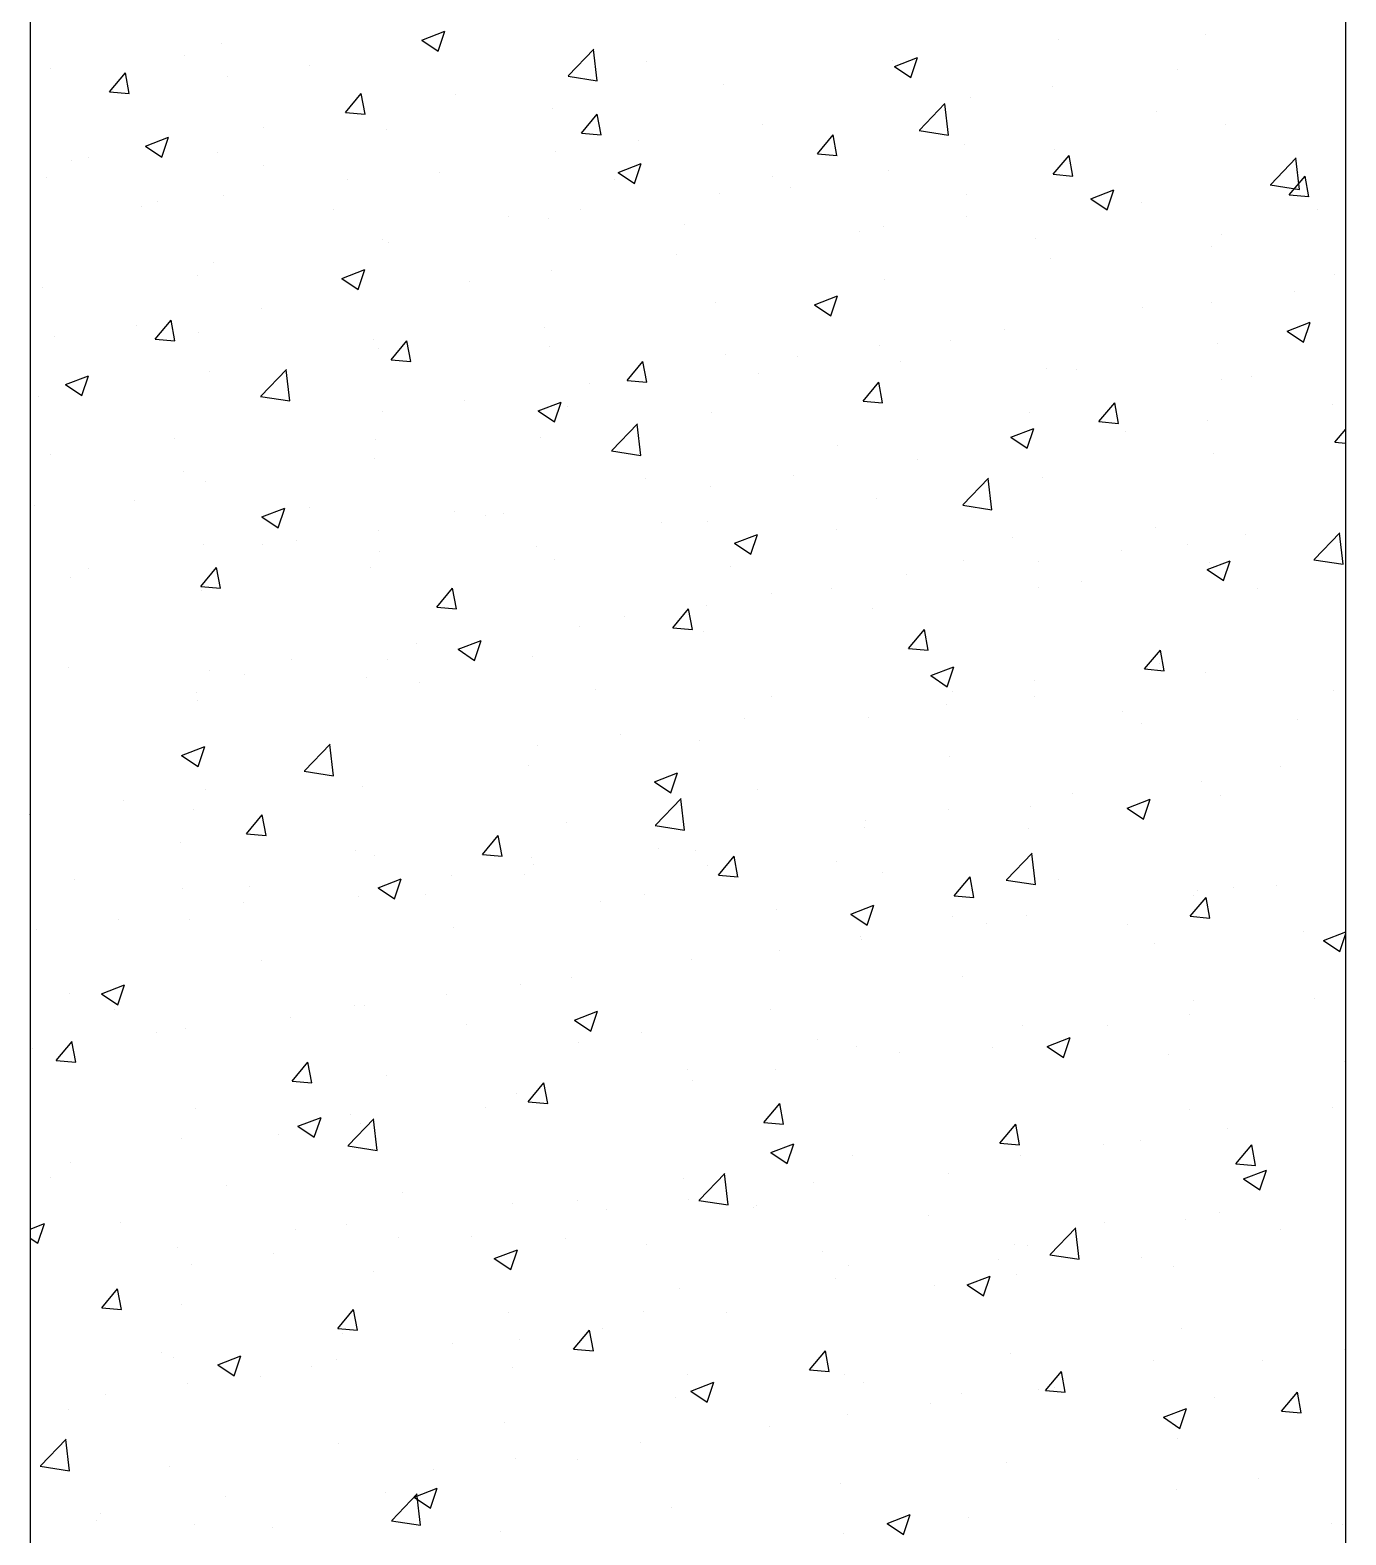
# Model space of a CAD drawing. Header units: millimetres. Extents: x 331487 to 517269, y 198509 to 399936.
# Drawn here: x 419945.7 to 420345.7, y 387608.8 to 388066.4 of the extents above; entities that cross this region are included whole.
import ezdxf

# ---------------------------------------------------------------- set-up
doc = ezdxf.new("R2010")
doc.units = ezdxf.units.MM
doc.header["$MEASUREMENT"] = 0
doc.layers.add('COLUMN', color=6, linetype='Continuous')

msp = doc.modelspace()

# ---------------------------------------------------------------- linework, layer by layer
at = {"layer": 'COLUMN'}
for p, q in [((419945.71, 399936.48), (419945.71, 381283.05)), ((420345.71, 381283.05), (420345.71, 399936.48))]:
    msp.add_line(p, q, dxfattribs=at)
at = {"layer": 'COLUMN', "color": 2, "linetype": 'Continuous'}
for p, q in [((420064.77, 388063.42), (420071.78, 388066.11)), ((420069.74, 388060.06), (420071.77, 388066.11)), ((420303.12, 388065.24), (420303.12, 388065.24)), ((420003.95, 388062.37), (420003.95, 388062.37)), ((420064.77, 388063.42), (420069.75, 388060.07)), ((420068.64, 388060.56), (420068.64, 388060.56)), ((420109.32, 388052.54), (420117.11, 388060.66)), ((420118.12, 388051.06), (420117.02, 388060.56)), ((420258.38, 388063.47), (420258.38, 388063.47)), ((419992.61, 388058.7), (419992.61, 388058.7)), ((420133.21, 388056.77), (420133.21, 388056.77)), ((420207.87, 388057.07), (420207.87, 388057.07)), ((420208.49, 388055.41), (420215.49, 388058.1)), ((420213.46, 388052.06), (420215.48, 388058.1)), ((419952.01, 388054.88), (419952.01, 388054.88)), ((419969.85, 388047.69), (419974.67, 388053.43)), ((419975.83, 388047.16), (419974.67, 388053.43)), ((420005.74, 388052.28), (420005.74, 388052.28)), ((420030.77, 388055.57), (420030.77, 388055.57)), ((420109.23, 388052.44), (420118.12, 388051.06)), ((420208.49, 388055.41), (420213.46, 388052.06)), ((420294.46, 388054.31), (420294.46, 388054.31)), ((419969.85, 388047.69), (419975.83, 388047.16)), ((420041.58, 388041.41), (420046.4, 388047.16)), ((420047.55, 388040.88), (420046.4, 388047.15)), ((420074.89, 388046.76), (420074.89, 388046.76)), ((420156.53, 388050.02), (420156.53, 388050.02)), ((420256.59, 388049.32), (420256.59, 388049.32)), ((420104.59, 388042.53), (420104.59, 388042.53)), ((420216.04, 388035.99), (420223.83, 388044.1)), ((420224.85, 388034.51), (420223.74, 388044.01)), ((420231.55, 388046.03), (420231.55, 388046.03)), ((420041.58, 388041.41), (420047.56, 388040.89)), ((420113.3, 388035.14), (420118.13, 388040.88)), ((420119.28, 388034.61), (420118.12, 388040.87)), ((420168.4, 388037.71), (420168.4, 388037.71)), ((420288.04, 388041.79), (420288.04, 388041.79)), ((420309.11, 388037.68), (420309.11, 388037.68)), ((419980.75, 388031.17), (419987.75, 388033.86)), ((419985.72, 388027.81), (419987.75, 388033.85)), ((420016.58, 388036.75), (420016.58, 388036.75)), ((420054.08, 388036.12), (420054.08, 388036.12)), ((420113.3, 388035.14), (420119.28, 388034.61)), ((420185.03, 388028.86), (420189.85, 388034.61)), ((420191, 388028.33), (420189.85, 388034.6)), ((420215.95, 388035.89), (420224.85, 388034.51)), ((419980.75, 388031.17), (419985.73, 388027.81)), ((420002.74, 388029.08), (420002.74, 388029.08)), ((420105.49, 388029.43), (420105.49, 388029.43)), ((420130.52, 388032.73), (420130.52, 388032.73)), ((420185.03, 388028.86), (420191.01, 388028.34)), ((420229.72, 388031.78), (420229.72, 388031.78)), ((420257.17, 388030.18), (420257.17, 388030.18)), ((419958.26, 388026.74), (419958.26, 388026.74)), ((419963.35, 388027.67), (419963.35, 388027.67)), ((420016.73, 388025.41), (420016.73, 388025.41)), ((420124.47, 388023.16), (420131.47, 388025.85)), ((420129.43, 388019.8), (420131.46, 388025.84)), ((420256.76, 388022.59), (420261.58, 388028.33)), ((420262.73, 388022.06), (420261.57, 388028.32)), ((420322.77, 388019.43), (420330.56, 388027.55)), ((420331.57, 388017.96), (420330.47, 388027.46)), ((419950.8, 388021.59), (419950.8, 388021.59)), ((420042.34, 388021.12), (420042.34, 388021.12)), ((420070.11, 388023.16), (420070.11, 388023.16)), ((420123.5, 388020.9), (420123.5, 388020.9)), ((420124.47, 388023.16), (420129.44, 388019.8)), ((420171.4, 388021.77), (420171.4, 388021.77)), ((420206.66, 388023.78), (420206.66, 388023.78)), ((420256.76, 388022.59), (420262.73, 388022.06)), ((420322.68, 388019.34), (420331.57, 388017.96)), ((420328.48, 388016.31), (420333.3, 388022.06)), ((420331.31, 388023.18), (420331.31, 388023.18)), ((420334.46, 388015.78), (420333.3, 388022.05)), ((420004.46, 388016.13), (420004.46, 388016.13)), ((420155.31, 388016.74), (420155.31, 388016.74)), ((420176.88, 388018.65), (420176.88, 388018.65)), ((420230.26, 388016.39), (420230.26, 388016.39)), ((420268.15, 388014.87), (420268.15, 388014.87)), ((420268.18, 388015.15), (420275.18, 388017.84)), ((420268.18, 388015.15), (420273.15, 388011.79)), ((420273.15, 388011.79), (420275.18, 388017.84)), ((420328.48, 388016.31), (420334.46, 388015.79)), ((419979.43, 388012.83), (419979.43, 388012.83)), ((419984.43, 388014.24), (419984.43, 388014.24)), ((420037.82, 388011.98), (420037.82, 388011.98)), ((420113.08, 388011.76), (420113.08, 388011.76)), ((420283.64, 388014.14), (420283.64, 388014.14)), ((420337.03, 388011.88), (420337.03, 388011.88)), ((420091.2, 388009.73), (420091.2, 388009.73)), ((420103.38, 388009.24), (420103.38, 388009.24)), ((420144.58, 388007.47), (420144.58, 388007.47)), ((420205.25, 388006.59), (420205.25, 388006.59)), ((420230.28, 388009.88), (420230.28, 388009.88)), ((420052.87, 388002.84), (420052.87, 388002.84)), ((420054.77, 388001.75), (420054.77, 388001.75)), ((420197.96, 388005.22), (420197.96, 388005.22)), ((420251.35, 388002.96), (420251.35, 388002.96)), ((420307.89, 388004.39), (420307.89, 388004.39)), ((420142.09, 387998.27), (420142.09, 387998.27)), ((420255.95, 387996.89), (420255.95, 387996.89)), ((420304.73, 388000.7), (420304.73, 388000.7)), ((420001.52, 387995.79), (420001.52, 387995.79)), ((420040.44, 387990.91), (420047.45, 387993.59)), ((420045.41, 387987.55), (420047.44, 387993.59)), ((420104.22, 387993.29), (420104.22, 387993.29)), ((420342.23, 387992.14), (420342.23, 387992.14)), ((419949.58, 387988.3), (419949.58, 387988.3)), ((419996.45, 387991.74), (419996.45, 387991.74)), ((420040.44, 387990.91), (420045.42, 387987.55)), ((420079.18, 387989.99), (420079.18, 387989.99)), ((420205.44, 387990.49), (420205.44, 387990.49)), ((420154.1, 387983.45), (420154.1, 387983.45)), ((420184.16, 387982.9), (420191.16, 387985.58)), ((420184.16, 387982.9), (420189.13, 387979.54)), ((420189.13, 387979.54), (420191.15, 387985.58)), ((420305, 387983.74), (420305, 387983.74)), ((420330.04, 387987.04), (420330.04, 387987.04)), ((419983.73, 387972.47), (419988.55, 387978.21)), ((419989.7, 387971.94), (419988.54, 387978.21)), ((420016.03, 387981.68), (420016.03, 387981.68)), ((420283.91, 387982.13), (420283.91, 387982.13)), ((419978.16, 387976.69), (419978.16, 387976.69)), ((419996.84, 387974.58), (419996.84, 387974.58)), ((420102.16, 387975.95), (420102.16, 387975.95)), ((420241.85, 387975.43), (420241.85, 387975.43)), ((420327.87, 387974.89), (420334.87, 387977.58)), ((420327.87, 387974.89), (420332.84, 387971.53)), ((420332.84, 387971.53), (420334.87, 387977.57)), ((419953.12, 387973.39), (419953.12, 387973.39)), ((419983.73, 387972.47), (419989.7, 387971.95)), ((420050.22, 387972.33), (420050.22, 387972.33)), ((420051.65, 387969.55), (420051.65, 387969.55)), ((420055.45, 387966.19), (420060.27, 387971.94)), ((420061.43, 387965.66), (420060.27, 387971.93)), ((420103.6, 387970.07), (420103.6, 387970.07)), ((420203.97, 387970.44), (420203.97, 387970.44)), ((420225.59, 387972.12), (420225.59, 387972.12)), ((420306.68, 387971.1), (420306.68, 387971.1)), ((420055.45, 387966.19), (420061.43, 387965.67)), ((420127.18, 387959.92), (420132, 387965.66)), ((420133.15, 387959.39), (420132, 387965.66)), ((420156.98, 387967.82), (420156.98, 387967.82)), ((420178.94, 387967.15), (420178.94, 387967.15)), ((420210.37, 387965.56), (420210.37, 387965.56)), ((419956.42, 387958.65), (419963.42, 387961.34)), ((419961.39, 387955.3), (419963.42, 387961.34)), ((420000.31, 387962.51), (420000.31, 387962.51)), ((420015.85, 387955.13), (420023.64, 387963.24)), ((420024.66, 387953.65), (420023.55, 387963.15)), ((420127.18, 387959.92), (420133.16, 387959.4)), ((420167.27, 387962.11), (420167.27, 387962.11)), ((420254.74, 387963.6), (420254.74, 387963.6)), ((420263.75, 387963.31), (420263.75, 387963.31)), ((420307.87, 387960.17), (420307.87, 387960.17)), ((420317.13, 387961.05), (420317.13, 387961.05)), ((419956.42, 387958.65), (419961.4, 387955.3)), ((420115.78, 387958.83), (420115.78, 387958.83)), ((420198.91, 387953.64), (420203.73, 387959.39)), ((420204.88, 387953.11), (420203.72, 387959.38)), ((420204.23, 387957.2), (420204.23, 387957.2)), ((419948.37, 387955.01), (419948.37, 387955.01)), ((420015.76, 387955.03), (420024.66, 387953.65)), ((420077.91, 387953.84), (420077.91, 387953.84)), ((420100.13, 387950.64), (420107.14, 387953.33)), ((420100.13, 387950.64), (420105.11, 387947.29)), ((420105.1, 387947.29), (420107.13, 387953.33)), ((420108.96, 387952.09), (420108.96, 387952.09)), ((420198.91, 387953.64), (420204.88, 387953.12)), ((420270.63, 387947.37), (420275.45, 387953.11)), ((420276.61, 387946.84), (420275.45, 387953.11)), ((420341.6, 387952.58), (420341.6, 387952.58)), ((420052.88, 387950.55), (420052.88, 387950.55)), ((420122.58, 387938.57), (420130.37, 387946.69)), ((420131.38, 387937.1), (420130.28, 387946.6)), ((420152.88, 387950.16), (420152.88, 387950.16)), ((420249.55, 387950.16), (420249.55, 387950.16)), ((420270.63, 387947.37), (420276.61, 387946.84)), ((420303.73, 387947.6), (420303.73, 387947.6)), ((419989.72, 387942.23), (419989.72, 387942.23)), ((420050.64, 387942.08), (420050.64, 387942.08)), ((420100.94, 387942.66), (420100.94, 387942.66)), ((420243.85, 387942.63), (420250.85, 387945.32)), ((420243.85, 387942.63), (420248.82, 387939.28)), ((420248.82, 387939.28), (420250.84, 387945.32)), ((420278.69, 387944.3), (420278.69, 387944.3)), ((420342.36, 387941.09), (420345.71, 387945.08)), ((419951.85, 387937.25), (419951.85, 387937.25)), ((420122.49, 387938.48), (420131.38, 387937.1)), ((420191.24, 387940.15), (420191.24, 387940.15)), ((420305.46, 387937.81), (420305.46, 387937.81)), ((420342.36, 387941.09), (420345.71, 387940.8)), ((420050.43, 387936.26), (420050.43, 387936.26)), ((420215.54, 387935.99), (420215.54, 387935.99)), ((419992.32, 387932.07), (419992.32, 387932.07)), ((419999.09, 387929.22), (419999.09, 387929.22)), ((420132.92, 387930.14), (420132.92, 387930.14)), ((420177.67, 387931), (420177.67, 387931)), ((420229.3, 387922.02), (420237.09, 387930.14)), ((420238.1, 387920.55), (420237, 387930.05)), ((420253.52, 387930.31), (420253.52, 387930.31)), ((419977.36, 387923.48), (419977.36, 387923.48)), ((420152.63, 387927.7), (420152.63, 387927.7)), ((420203.01, 387923.91), (420203.01, 387923.91)), ((419947.15, 387921.72), (419947.15, 387921.72)), ((420016.11, 387918.39), (420023.11, 387921.08)), ((420021.08, 387915.03), (420023.11, 387921.08)), ((420030.75, 387921.23), (420030.75, 387921.23)), ((420074.6, 387920.13), (420074.6, 387920.13)), ((420084.13, 387918.97), (420084.13, 387918.97)), ((420089.48, 387919.39), (420089.48, 387919.39)), ((420229.21, 387921.93), (420238.11, 387920.55)), ((420016.11, 387918.39), (420021.09, 387915.04)), ((420051.6, 387914.4), (420051.6, 387914.4)), ((420137.51, 387916.72), (420137.51, 387916.72)), ((420151.67, 387916.87), (420151.67, 387916.87)), ((420190.89, 387914.46), (420190.89, 387914.46)), ((420287.75, 387915.16), (420287.75, 387915.16)), ((419998.45, 387910.05), (419998.45, 387910.05)), ((420016.28, 387910.12), (420016.28, 387910.12)), ((420026.57, 387911.11), (420026.57, 387911.11)), ((420159.82, 387910.38), (420166.83, 387913.07)), ((420159.82, 387910.38), (420164.8, 387907.03)), ((420164.79, 387907.02), (420166.82, 387913.07)), ((420244.27, 387912.21), (420244.27, 387912.21)), ((420297.66, 387909.95), (420297.66, 387909.95)), ((420315.29, 387913.14), (420315.29, 387913.14)), ((420336.03, 387905.47), (420343.82, 387913.59)), ((420344.83, 387904), (420343.72, 387913.49)), ((420051.83, 387907.8), (420051.83, 387907.8)), ((420099.73, 387909.37), (420099.73, 387909.37)), ((420105.21, 387905.54), (420105.21, 387905.54)), ((420229.43, 387905.15), (420229.43, 387905.15)), ((420252.39, 387904.86), (420252.39, 387904.86)), ((420277.42, 387908.16), (420277.42, 387908.16)), ((420303.54, 387902.37), (420310.54, 387905.06)), ((420308.51, 387899.02), (420310.53, 387905.06)), ((420335.94, 387905.37), (420344.83, 387903.99)), ((419963.41, 387902.79), (419963.41, 387902.79)), ((419997.6, 387897.25), (420002.42, 387902.99)), ((420003.58, 387896.72), (420002.42, 387902.99)), ((420049.22, 387902.97), (420049.22, 387902.97)), ((420158.59, 387903.29), (420158.59, 387903.29)), ((420211.98, 387901.03), (420211.98, 387901.03)), ((420303.54, 387902.37), (420308.51, 387899.02)), ((420304.24, 387904.52), (420304.24, 387904.52)), ((419957.96, 387900.11), (419957.96, 387900.11)), ((419997.6, 387897.25), (420003.58, 387896.73)), ((419997.87, 387895.93), (419997.87, 387895.93)), ((420069.33, 387890.97), (420074.15, 387896.72)), ((420075.3, 387890.44), (420074.15, 387896.71)), ((420189.23, 387896.54), (420189.23, 387896.54)), ((420252.3, 387897.02), (420252.3, 387897.02)), ((420265.36, 387898.77), (420265.36, 387898.77)), ((420318.74, 387896.52), (420318.74, 387896.52)), ((420151.36, 387891.56), (420151.36, 387891.56)), ((420171.11, 387895.14), (420171.11, 387895.14)), ((419945.93, 387888.43), (419945.93, 387888.43)), ((420069.33, 387890.97), (420075.31, 387890.45)), ((420126.33, 387888.26), (420126.33, 387888.26)), ((420141.05, 387884.7), (420145.88, 387890.44)), ((420147.03, 387884.17), (420145.87, 387890.44)), ((420201.79, 387890.62), (420201.79, 387890.62)), ((420112.79, 387885.13), (420112.79, 387885.13)), ((420141.05, 387884.7), (420147.03, 387884.18)), ((420150.45, 387883.58), (420150.45, 387883.58)), ((420212.78, 387878.42), (420217.6, 387884.17)), ((420218.75, 387877.89), (420217.6, 387884.16)), ((420063.17, 387879.95), (420063.17, 387879.95)), ((420075.8, 387878.13), (420082.8, 387880.82)), ((420075.8, 387878.13), (420080.78, 387874.77)), ((420080.77, 387874.77), (420082.8, 387880.81)), ((420212.78, 387878.42), (420218.76, 387877.9)), ((420284.51, 387872.15), (420289.33, 387877.89)), ((420290.48, 387871.62), (420289.32, 387877.89)), ((420025.3, 387874.96), (420025.3, 387874.96)), ((420054.47, 387875.12), (420054.47, 387875.12)), ((420098.51, 387876.08), (420098.51, 387876.08)), ((420288.99, 387873.7), (420288.99, 387873.7)), ((419957.47, 387872.65), (419957.47, 387872.65)), ((420000.26, 387871.67), (420000.26, 387871.67)), ((420010.85, 387870.4), (420010.85, 387870.4)), ((420048, 387869.68), (420048, 387869.68)), ((420219.52, 387870.12), (420226.52, 387872.81)), ((420219.52, 387870.12), (420224.49, 387866.76)), ((420224.48, 387866.76), (420226.51, 387872.81)), ((420251.11, 387868.71), (420251.11, 387868.71)), ((420284.51, 387872.15), (420290.48, 387871.63)), ((420303.03, 387871.23), (420303.03, 387871.23)), ((419996.15, 387865.11), (419996.15, 387865.11)), ((420064.23, 387868.14), (420064.23, 387868.14)), ((420117.61, 387865.89), (420117.61, 387865.89)), ((420226.08, 387865.42), (420226.08, 387865.42)), ((420251.09, 387863.73), (420251.09, 387863.73)), ((420341.94, 387865.51), (420341.94, 387865.51)), ((419996.66, 387862.64), (419996.66, 387862.64)), ((420171, 387863.63), (420171, 387863.63)), ((420224.38, 387861.38), (420224.38, 387861.38)), ((420277.76, 387859.12), (420277.76, 387859.12)), ((420162.93, 387857.1), (420162.93, 387857.1)), ((420200.58, 387857.33), (420200.58, 387857.33)), ((420283.62, 387855.5), (420283.62, 387855.5)), ((420331.14, 387856.86), (420331.14, 387856.86)), ((420125.05, 387852.12), (420125.05, 387852.12)), ((420149.23, 387850.29), (420149.23, 387850.29)), ((419991.78, 387845.88), (419998.78, 387848.56)), ((419991.78, 387845.88), (419996.75, 387842.52)), ((419996.75, 387842.52), (419998.78, 387848.56)), ((420029.11, 387841.16), (420036.9, 387849.28)), ((420037.91, 387839.69), (420036.81, 387849.19)), ((420100.02, 387848.82), (420100.02, 387848.82)), ((420225.3, 387845.49), (420225.3, 387845.49)), ((420029.02, 387841.07), (420037.91, 387839.69)), ((420097.3, 387842.79), (420097.3, 387842.79)), ((420325.84, 387842.57), (420325.84, 387842.57)), ((420036.86, 387840.51), (420036.86, 387840.51)), ((420046.79, 387836.39), (420046.79, 387836.39)), ((420135.49, 387837.87), (420142.49, 387840.55)), ((420135.49, 387837.87), (420140.47, 387834.51)), ((420140.46, 387834.51), (420142.49, 387840.55)), ((420301.81, 387837.94), (420301.81, 387837.94)), ((419973.96, 387832.23), (419973.96, 387832.23)), ((419998.99, 387835.52), (419998.99, 387835.52)), ((420135.84, 387824.61), (420143.63, 387832.73)), ((420144.64, 387823.14), (420143.53, 387832.63)), ((420166.98, 387835.48), (420166.98, 387835.48)), ((420262.68, 387834.26), (420262.68, 387834.26)), ((420279.21, 387829.86), (420286.21, 387832.55)), ((420284.18, 387826.5), (420286.2, 387832.54)), ((420307.58, 387833.54), (420307.58, 387833.54)), ((419945.73, 387827.77), (419945.71, 387827.87)), ((419945.71, 387827.78), (419945.73, 387827.78)), ((419995.44, 387829.35), (419995.44, 387829.35)), ((420011.48, 387822.03), (420016.3, 387827.78)), ((420017.45, 387821.5), (420016.3, 387827.77)), ((420224.81, 387829.27), (420224.81, 387829.27)), ((420249.87, 387830.44), (420249.87, 387830.44)), ((420279.21, 387829.86), (420284.18, 387826.5)), ((420108.66, 387825.47), (420108.66, 387825.47)), ((420135.75, 387824.51), (420144.64, 387823.13)), ((420199.36, 387824.04), (420199.36, 387824.04)), ((420199.77, 387825.98), (420199.77, 387825.98)), ((420249.26, 387823.53), (420249.26, 387823.53)), ((419991.38, 387819.3), (419991.38, 387819.3)), ((420011.48, 387822.03), (420017.45, 387821.51)), ((420083.2, 387815.75), (420088.02, 387821.5)), ((420089.18, 387815.22), (420088.02, 387821.49)), ((420044.76, 387817.04), (420044.76, 387817.04)), ((420050.34, 387815.45), (420050.34, 387815.45)), ((420083.2, 387815.75), (420089.18, 387815.23)), ((420098.14, 387814.79), (420098.14, 387814.79)), ((420136.62, 387817.66), (420136.62, 387817.66)), ((420148.02, 387817), (420148.02, 387817)), ((420154.93, 387809.48), (420159.75, 387815.22)), ((420160.9, 387808.95), (420159.75, 387815.22)), ((420190.94, 387813.52), (420190.94, 387813.52)), ((420242.56, 387808.06), (420250.35, 387816.18)), ((420251.36, 387806.58), (420250.26, 387816.08)), ((420073.71, 387809.38), (420073.71, 387809.38)), ((420096.08, 387809.5), (420096.08, 387809.5)), ((420098.75, 387812.68), (420098.75, 387812.68)), ((420151.52, 387812.53), (420151.52, 387812.53)), ((420154.93, 387809.48), (420160.91, 387808.96)), ((420204.91, 387810.28), (420204.91, 387810.28)), ((420226.66, 387803.2), (420231.48, 387808.95)), ((420232.63, 387802.67), (420231.47, 387808.94)), ((419959.08, 387808.12), (419959.08, 387808.12)), ((419992.02, 387805.44), (419992.02, 387805.44)), ((420012.46, 387805.87), (420012.46, 387805.87)), ((420051.47, 387805.61), (420058.47, 387808.3)), ((420051.47, 387805.61), (420056.45, 387802.26)), ((420056.44, 387802.26), (420058.47, 387808.3)), ((420242.47, 387807.96), (420251.36, 387806.58)), ((420258.29, 387808.02), (420258.29, 387808.02)), ((420300.6, 387804.65), (420300.6, 387804.65)), ((420311.67, 387805.77), (420311.67, 387805.77)), ((420324.56, 387806.43), (420324.56, 387806.43)), ((420010.56, 387801.07), (420010.56, 387801.07)), ((420045.57, 387803.1), (420045.57, 387803.1)), ((420065.84, 387803.61), (420065.84, 387803.61)), ((420119.23, 387801.35), (420119.23, 387801.35)), ((420132.62, 387803.51), (420132.62, 387803.51)), ((420195.18, 387797.6), (420202.19, 387800.29)), ((420200.15, 387794.25), (420202.18, 387800.29)), ((420226.66, 387803.2), (420232.63, 387802.68)), ((420298.38, 387796.93), (420303.2, 387802.67)), ((420299.53, 387803.13), (420299.53, 387803.13)), ((420304.36, 387796.4), (420303.2, 387802.67)), ((419972.68, 387796.08), (419972.68, 387796.08)), ((419994.23, 387796.06), (419994.23, 387796.06)), ((420172.61, 387799.1), (420172.61, 387799.1)), ((420195.18, 387797.6), (420200.16, 387794.25)), ((420225.99, 387796.84), (420225.99, 387796.84)), ((420248.66, 387797.15), (420248.66, 387797.15)), ((420298.38, 387796.93), (420304.36, 387796.41)), ((419947.65, 387792.78), (419947.65, 387792.78)), ((420074.3, 387793.5), (420074.3, 387793.5)), ((420198.15, 387790.75), (420198.15, 387790.75)), ((420236.37, 387794.82), (420236.37, 387794.82)), ((420279.37, 387794.59), (420279.37, 387794.59)), ((420332.76, 387792.33), (420332.76, 387792.33)), ((420338.9, 387789.6), (420345.71, 387792.21)), ((420343.87, 387786.24), (420345.71, 387791.73)), ((420173.47, 387786.54), (420173.47, 387786.54)), ((420198.5, 387789.83), (420198.5, 387789.83)), ((420287.45, 387788.53), (420287.45, 387788.53)), ((420338.9, 387789.6), (420343.87, 387786.24)), ((420015.99, 387783.49), (420015.99, 387783.49)), ((420146.8, 387783.71), (420146.8, 387783.71)), ((420110.31, 387778.22), (420110.31, 387778.22)), ((420229.13, 387778.52), (420229.13, 387778.52)), ((419957.67, 387773.48), (419957.67, 387773.48)), ((419967.45, 387773.36), (419974.45, 387776.05)), ((419967.45, 387773.36), (419972.42, 387770.01)), ((419972.42, 387770), (419974.45, 387776.05)), ((420072.44, 387773.24), (420072.44, 387773.24)), ((420094.86, 387776.21), (420094.86, 387776.21)), ((419971.48, 387768.47), (419971.48, 387768.47)), ((420044.35, 387769.81), (420044.35, 387769.81)), ((420047.4, 387769.94), (420047.4, 387769.94)), ((420111.16, 387765.35), (420118.16, 387768.04)), ((420116.13, 387761.99), (420118.16, 387768.04)), ((420170.81, 387768.51), (420170.81, 387768.51)), ((420299.38, 387771.36), (420299.38, 387771.36)), ((420336.13, 387771.97), (420336.13, 387771.97)), ((420024.86, 387766.21), (420024.86, 387766.21)), ((420078.25, 387763.96), (420078.25, 387763.96)), ((420111.16, 387765.35), (420116.14, 387762)), ((420247.44, 387763.86), (420247.44, 387763.86)), ((420273.22, 387763.69), (420273.22, 387763.69)), ((420298.26, 387766.99), (420298.26, 387766.99)), ((419953.63, 387753.09), (419958.45, 387758.83)), ((419959.6, 387752.56), (419958.44, 387758.82)), ((419984.25, 387761.62), (419984.25, 387761.62)), ((419993.01, 387762.77), (419993.01, 387762.77)), ((420112.5, 387758.5), (420112.5, 387758.5)), ((420131.63, 387761.7), (420131.63, 387761.7)), ((420185.01, 387759.45), (420185.01, 387759.45)), ((420254.87, 387757.34), (420261.88, 387760.03)), ((420259.84, 387753.99), (420261.87, 387760.03)), ((419946.38, 387756.64), (419946.38, 387756.64)), ((420196.93, 387757.46), (420196.93, 387757.46)), ((420210.07, 387755.38), (420210.07, 387755.38)), ((420238.39, 387757.19), (420238.39, 387757.19)), ((420254.87, 387757.34), (420259.85, 387753.99)), ((420291.78, 387754.93), (420291.78, 387754.93)), ((419953.63, 387753.09), (419959.6, 387752.56)), ((420025.35, 387746.81), (420030.17, 387752.56)), ((420031.33, 387746.28), (420030.17, 387752.55)), ((420145.59, 387750.42), (420145.59, 387750.42)), ((420172.19, 387750.39), (420172.19, 387750.39)), ((420345.16, 387752.68), (420345.16, 387752.68)), ((420025.35, 387746.81), (420031.33, 387746.29)), ((420054.18, 387748.49), (420054.18, 387748.49)), ((420097.08, 387740.54), (420101.9, 387746.28)), ((420103.05, 387740), (420101.9, 387746.27)), ((420147.16, 387747.09), (420147.16, 387747.09)), ((420093.65, 387742.92), (420093.65, 387742.92)), ((420097.08, 387740.54), (420103.06, 387740.01)), ((419995.86, 387738.48), (419995.86, 387738.48)), ((420027.14, 387733.1), (420034.14, 387735.79)), ((420032.11, 387729.74), (420034.14, 387735.78)), ((420043.14, 387736.52), (420043.14, 387736.52)), ((420084, 387738.78), (420084, 387738.78)), ((420168.8, 387734.26), (420173.63, 387740.01)), ((420174.78, 387733.73), (420173.62, 387740)), ((420298.16, 387738.07), (420298.16, 387738.07)), ((420341.64, 387738.88), (420341.64, 387738.88)), ((420027.14, 387733.1), (420032.11, 387729.74)), ((420042.37, 387727.2), (420050.16, 387735.32)), ((420046.13, 387733.79), (420046.13, 387733.79)), ((420051.17, 387725.72), (420050.07, 387735.22)), ((420168.8, 387734.26), (420174.78, 387733.74)), ((420240.53, 387727.99), (420245.35, 387733.73)), ((420246.5, 387727.45), (420245.35, 387733.72)), ((420309.82, 387732.53), (420309.82, 387732.53)), ((419991.79, 387729.48), (419991.79, 387729.48)), ((420021.1, 387730.5), (420021.1, 387730.5)), ((420042.28, 387727.1), (420051.17, 387725.72)), ((420170.85, 387725.09), (420177.85, 387727.78)), ((420175.82, 387721.73), (420177.85, 387727.78)), ((420240.53, 387727.99), (420246.51, 387727.46)), ((420246.23, 387730.57), (420246.23, 387730.57)), ((420271.95, 387727.55), (420271.95, 387727.55)), ((420283.32, 387728.87), (420283.32, 387728.87)), ((420312.26, 387721.71), (420317.08, 387727.46)), ((420318.23, 387721.18), (420317.07, 387727.45)), ((419957.94, 387722.18), (419957.94, 387722.18)), ((420170.85, 387725.09), (420175.83, 387721.73)), ((420195.71, 387724.17), (420195.71, 387724.17)), ((420246.91, 387724.25), (420246.91, 387724.25)), ((419952.01, 387717.37), (419952.01, 387717.37)), ((420149.09, 387710.65), (420156.88, 387718.76)), ((420157.9, 387709.17), (420156.79, 387718.67)), ((420225, 387718.86), (420225, 387718.86)), ((420312.26, 387721.71), (420318.23, 387721.19)), ((420314.57, 387717.08), (420321.57, 387719.77)), ((420319.53, 387713.72), (420321.56, 387719.77)), ((420005.39, 387715.11), (420005.39, 387715.11)), ((420058.77, 387712.86), (420058.77, 387712.86)), ((420144.37, 387717.13), (420144.37, 387717.13)), ((420183.76, 387715.94), (420183.76, 387715.94)), ((420314.57, 387717.08), (420319.54, 387713.73)), ((420092.43, 387709.63), (420092.43, 387709.63)), ((420112.15, 387710.6), (420112.15, 387710.6)), ((420145.89, 387710.95), (420145.89, 387710.95)), ((420149, 387710.55), (420157.9, 387709.17)), ((420165.54, 387708.35), (420165.54, 387708.35)), ((420166.68, 387708.85), (420166.68, 387708.85)), ((419945.71, 387701.84), (419950.12, 387703.53)), ((419948.09, 387697.49), (419950.11, 387703.53)), ((419973.09, 387703.94), (419973.09, 387703.94)), ((420120.85, 387707.65), (420120.85, 387707.65)), ((420218.92, 387706.09), (420218.92, 387706.09)), ((420272.3, 387703.83), (420272.3, 387703.83)), ((420296.95, 387704.78), (420296.95, 387704.78)), ((420307.28, 387706.91), (420307.28, 387706.91)), ((419945.71, 387699.1), (419948.09, 387697.49)), ((420026.48, 387701.68), (420026.48, 387701.68)), ((420041.92, 387703.23), (420041.92, 387703.23)), ((420057.7, 387699.34), (420057.7, 387699.34)), ((420079.86, 387699.42), (420079.86, 387699.42)), ((420255.82, 387694.09), (420263.61, 387702.21)), ((420264.62, 387692.62), (420263.52, 387702.12)), ((420325.68, 387701.58), (420325.68, 387701.58)), ((419990.58, 387696.19), (419990.58, 387696.19)), ((420019.82, 387694.35), (420019.82, 387694.35)), ((420086.83, 387692.84), (420093.83, 387695.52)), ((420091.8, 387689.48), (420093.83, 387695.52)), ((420108.37, 387698.84), (420108.37, 387698.84)), ((420133.24, 387697.17), (420133.24, 387697.17)), ((420186.62, 387694.91), (420186.62, 387694.91)), ((420245.01, 387697.28), (420245.01, 387697.28)), ((420248.97, 387696.9), (420248.97, 387696.9)), ((419994.79, 387691.06), (419994.79, 387691.06)), ((420086.83, 387692.84), (420091.8, 387689.48)), ((420194.5, 387690.88), (420194.5, 387690.88)), ((420240, 387692.66), (420240, 387692.66)), ((420255.73, 387694), (420264.62, 387692.62)), ((420283.51, 387693.09), (420283.51, 387693.09)), ((420293.39, 387690.4), (420293.39, 387690.4)), ((420050.05, 387688.83), (420050.05, 387688.83)), ((420190.65, 387686.89), (420190.65, 387686.89)), ((420230.54, 387684.83), (420237.54, 387687.52)), ((420235.51, 387681.47), (420237.54, 387687.51)), ((420245.64, 387688.1), (420245.64, 387688.1)), ((419967.5, 387677.87), (419972.32, 387683.61)), ((419973.48, 387677.34), (419972.32, 387683.6)), ((420143.15, 387683.84), (420143.15, 387683.84)), ((420220.61, 387684.81), (420220.61, 387684.81)), ((420230.54, 387684.83), (420235.52, 387681.47)), ((419967.5, 387677.87), (419973.48, 387677.34)), ((419991.73, 387678.82), (419991.73, 387678.82)), ((420039.23, 387671.59), (420044.05, 387677.34)), ((420045.2, 387671.06), (420044.05, 387677.33)), ((420091.22, 387676.34), (420091.22, 387676.34)), ((420132.33, 387676.88), (420132.33, 387676.88)), ((420157.45, 387676.49), (420157.45, 387676.49)), ((420039.23, 387671.59), (420045.21, 387671.07)), ((420119.58, 387671.51), (420119.58, 387671.51)), ((420295.73, 387671.49), (420295.73, 387671.49)), ((420345.47, 387671.92), (420345.47, 387671.92)), ((420040.71, 387669.94), (420040.71, 387669.94)), ((420094.55, 387668.21), (420094.55, 387668.21)), ((420110.95, 387665.32), (420115.77, 387671.06)), ((420116.93, 387664.79), (420115.77, 387671.05)), ((419985.5, 387664.28), (419985.5, 387664.28)), ((419989.36, 387662.9), (419989.36, 387662.9)), ((420002.81, 387660.58), (420009.81, 387663.27)), ((420007.78, 387657.23), (420009.8, 387663.27)), ((420074.01, 387666.87), (420074.01, 387666.87)), ((420110.95, 387665.32), (420116.93, 387664.79)), ((420182.68, 387659.04), (420187.5, 387664.79)), ((420188.65, 387658.51), (420187.5, 387664.78)), ((420243.79, 387663.99), (420243.79, 387663.99)), ((420345.4, 387665.26), (420345.4, 387665.26)), ((420002.81, 387660.58), (420007.78, 387657.23)), ((420031.39, 387659.9), (420031.39, 387659.9)), ((420038.88, 387662.03), (420038.88, 387662.03)), ((420092.26, 387659.77), (420092.26, 387659.77)), ((420182.68, 387659.04), (420188.66, 387658.52)), ((420254.41, 387652.77), (420259.23, 387658.51)), ((420260.38, 387652.24), (420259.22, 387658.5)), ((420287.16, 387661.91), (420287.16, 387661.91)), ((420320.36, 387661.96), (420320.36, 387661.96)), ((419993.52, 387654.91), (419993.52, 387654.91)), ((420015.69, 387656.86), (420015.69, 387656.86)), ((420145.64, 387657.52), (420145.64, 387657.52)), ((420146.52, 387652.57), (420153.52, 387655.26)), ((420151.49, 387649.22), (420153.52, 387655.26)), ((420193.28, 387657.59), (420193.28, 387657.59)), ((420199.02, 387655.26), (420199.02, 387655.26)), ((420257.21, 387653.65), (420257.21, 387653.65)), ((419968.48, 387651.62), (419968.48, 387651.62)), ((420141.94, 387650.55), (420141.94, 387650.55)), ((420146.52, 387652.57), (420151.5, 387649.22)), ((420219.33, 387648.66), (420219.33, 387648.66)), ((420228.84, 387651.89), (420228.84, 387651.89)), ((420252.41, 387653), (420252.41, 387653)), ((420254.41, 387652.77), (420260.38, 387652.24)), ((420305.79, 387650.75), (420305.79, 387650.75)), ((420326.13, 387646.49), (420330.95, 387652.24)), ((420332.11, 387645.96), (420330.95, 387652.23)), ((419957.37, 387646.85), (419957.37, 387646.85)), ((420194.3, 387645.37), (420194.3, 387645.37)), ((420290.23, 387644.57), (420297.24, 387647.25)), ((420290.23, 387644.57), (420295.21, 387641.21)), ((420295.2, 387641.21), (420297.23, 387647.25)), ((420326.13, 387646.49), (420332.11, 387645.97)), ((420090, 387643.05), (420090, 387643.05)), ((420170.52, 387641.88), (420170.52, 387641.88)), ((419948.9, 387629.79), (419956.69, 387637.9)), ((419957.71, 387628.31), (419956.6, 387637.81)), ((420039.49, 387636.65), (420039.49, 387636.65)), ((420131.15, 387637.05), (420131.15, 387637.05)), ((420294.52, 387638.2), (420294.52, 387638.2)), ((420093.27, 387632.07), (420093.27, 387632.07)), ((420112.2, 387631.87), (420112.2, 387631.87)), ((420242.58, 387630.71), (420242.58, 387630.71)), ((419948.81, 387629.69), (419957.71, 387628.31)), ((419988.15, 387629.61), (419988.15, 387629.61)), ((420068.24, 387628.77), (420068.24, 387628.77)), ((420319.09, 387625.82), (420319.09, 387625.82)), ((420053.88, 387621.86), (420053.88, 387621.86)), ((420055.63, 387613.23), (420063.42, 387621.35)), ((420062.5, 387620.32), (420069.5, 387623.01)), ((420064.43, 387611.76), (420063.32, 387621.26)), ((420067.47, 387616.96), (420069.5, 387623.01)), ((420192.07, 387624.3), (420192.07, 387624.3)), ((420294.06, 387622.52), (420294.06, 387622.52)), ((420005.08, 387620.46), (420005.08, 387620.46)), ((420062.5, 387620.32), (420067.47, 387616.97)), ((420140.72, 387617.26), (420140.72, 387617.26)), ((419966.02, 387613.18), (419966.02, 387613.18)), ((419967.21, 387615.47), (419967.21, 387615.47)), ((420055.54, 387613.14), (420064.43, 387611.76)), ((420206.21, 387612.31), (420213.21, 387615)), ((420206.21, 387612.31), (420211.19, 387608.96)), ((420211.18, 387608.96), (420213.21, 387615)), ((420230.9, 387614.21), (420230.9, 387614.21)), ((420341.35, 387612.25), (420341.35, 387612.25)), ((419995.56, 387611.85), (419995.56, 387611.85)), ((420019.4, 387610.93), (420019.4, 387610.93)), ((420088.78, 387609.76), (420088.78, 387609.76)), ((420193.03, 387609.22), (420193.03, 387609.22)), ((420344.64, 387611.95), (420344.64, 387611.95))]:
    msp.add_line(p, q, dxfattribs=at)

doc.saveas('drawing.dxf')
